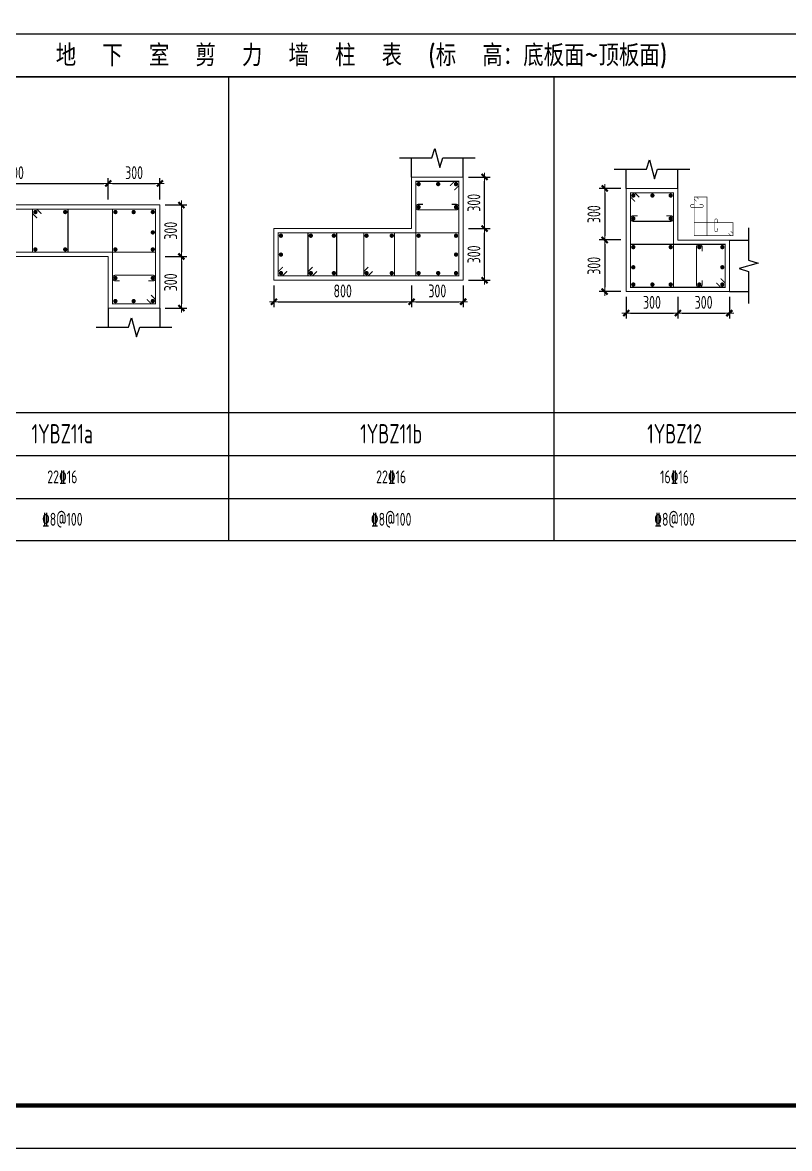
# Model space of a CAD drawing. Extents: x 292423 to 376523, y 106557 to 361882.
# Drawn here: x 323865 to 341697, y 302482 to 328666 of the extents above; entities that cross this region are included whole.
import ezdxf
from ezdxf.enums import TextEntityAlignment as Align

# ---------------------------------------------------------------- set-up
doc = ezdxf.new("R2010")
doc.units = 0
doc.header["$LTSCALE"] = 1000
doc.layers.get('0').update_dxf_attribs({"linetype": 'CONTINUOUS'})
doc.layers.get('Defpoints').update_dxf_attribs({"linetype": 'CONTINUOUS'})
for name, color, linetype in [('1508', 2, 'CONTINUOUS'), ('TAB', 7, 'CONTINUOUS'), ('THIN', 7, 'CONTINUOUS'), ('tk', 7, 'CONTINUOUS')]:
    doc.layers.add(name, color=color, linetype=linetype)
for name, color, linetype, lineweight in [('REIN', 6, 'CONTINUOUS', 18), ('Z-柱大样外框', 7, 'ByLayer', 18), ('Z-详图标注', 3, 'CONTINUOUS', 18)]:
    doc.layers.add(name, color=color, linetype=linetype, lineweight=lineweight)
doc.styles.get("Standard").update_dxf_attribs({"font": 'tssdeng.shx', "width": 0.7, "bigfont": 'tssdchn.shx'})
doc.styles.add('TCCAD_Dimension', font='Tssdeng.shx', dxfattribs={"width": 0.7, "bigfont": 'tssdchn.shx'})
doc.dimstyles.new('TCCAD_25_100', dxfattribs={"dimtxt": 300, "dimasz": 100, "dimexe": 125, "dimexo": 125, "dimgap": 100, "dimtad": 1, "dimdec": 0, "dimlfac": 0.25, "dimzin": 0, "dimdsep": 46, "dimtxsty": 'TCCAD_Dimension', "dimblk": '_TCDBK25_100', "dimcen": 0, "dimclrt": 7, "dimadec": 0, "dimazin": 0, "dimtfac": 1, "dimtdec": 0, "dimtix": 1, "dimtmove": 2, "dimatfit": 3, "dimfxl": 1, "dimtolj": 1, "dimtzin": 0, "dimarcsym": 0})

# ---------------------------------------------------------------- blocks, each defined once
blk = doc.blocks.new('A1tk')
at = {"layer": 'tk', "color": 5}
blk.add_lwpolyline([(0, 0), (0, 59400), (84100, 59400), (84100, 0)], close=True, dxfattribs=at)
at = {"layer": 'tk', "const_width": 100}
blk.add_lwpolyline([(2500, 1000), (83100, 1000), (83100, 58400), (2500, 58400)], close=True, dxfattribs=at)
blk = doc.blocks.new('_TCDBK25_100')
blk.add_line((-1, 0), (1, 0))
at = {"const_width": 0.5}
blk.add_lwpolyline([(-0.7, -0.7), (0.7, 0.7)], dxfattribs=at)
blk = doc.blocks.new('*D623')
at = {"layer": 'Defpoints', "color": 0}
for p in [(337900, 324809), (337400, 323609), (337900, 323609)]:
    blk.add_point(p, dxfattribs=at)
at = {"layer": 'Z-详图标注', "color": 0, "lineweight": -2}
for p, q in [((337775, 324809), (337275, 324809)), ((337400, 324709), (337400, 323709)), ((337775, 323609), (337275, 323609))]:
    blk.add_line(p, q, dxfattribs=at)
at = {"layer": 'Z-详图标注', "color": 0, "lineweight": -2, "xscale": 100, "yscale": 100, "zscale": 100}
for p, rotation in [((337400, 324809), 90), ((337400, 323609), 270)]:
    blk.add_blockref('_TCDBK25_100', p, dxfattribs=dict(at, rotation=rotation))
at = {"layer": 'Z-详图标注', "color": 7, "insert": (337150, 324209), "char_height": 300, "attachment_point": 5, "rotation": 90, "style": 'TCCAD_Dimension'}
blk.add_mtext('\\A1;300', dxfattribs=at)
blk = doc.blocks.new('*D624')
at = {"layer": 'Defpoints', "color": 0}
for p in [(337900, 323609), (337400, 322409), (337900, 322409)]:
    blk.add_point(p, dxfattribs=at)
at = {"layer": 'Z-详图标注', "color": 0, "lineweight": -2}
for p, q in [((337775, 323609), (337275, 323609)), ((337400, 323509), (337400, 322509)), ((337775, 322409), (337275, 322409))]:
    blk.add_line(p, q, dxfattribs=at)
at = {"layer": 'Z-详图标注', "color": 0, "lineweight": -2, "xscale": 100, "yscale": 100, "zscale": 100}
for p, rotation in [((337400, 323609), 90), ((337400, 322409), 270)]:
    blk.add_blockref('_TCDBK25_100', p, dxfattribs=dict(at, rotation=rotation))
at = {"layer": 'Z-详图标注', "color": 7, "insert": (337150, 323009), "char_height": 300, "attachment_point": 5, "rotation": 90, "style": 'TCCAD_Dimension'}
blk.add_mtext('\\A1;300', dxfattribs=at)
blk = doc.blocks.new('*D625')
at = {"layer": 'Defpoints', "color": 0}
for p in [(337900, 322409), (339100, 322409), (339100, 321909)]:
    blk.add_point(p, dxfattribs=at)
at = {"layer": 'Z-详图标注', "color": 0, "lineweight": -2}
for p, q in [((337900, 322284), (337900, 321784)), ((339100, 322284), (339100, 321784)), ((338000, 321909), (339000, 321909))]:
    blk.add_line(p, q, dxfattribs=at)
at = {"layer": 'Z-详图标注', "color": 0, "lineweight": -2, "xscale": 100, "yscale": 100, "zscale": 100, "rotation": 180}
blk.add_blockref('_TCDBK25_100', (337900, 321909), dxfattribs=at)
at = {"layer": 'Z-详图标注', "color": 0, "lineweight": -2, "xscale": 100, "yscale": 100, "zscale": 100}
blk.add_blockref('_TCDBK25_100', (339100, 321909), dxfattribs=at)
at = {"layer": 'Z-详图标注', "color": 7, "insert": (338500, 322159), "char_height": 300, "attachment_point": 5, "style": 'TCCAD_Dimension'}
blk.add_mtext('\\A1;300', dxfattribs=at)
blk = doc.blocks.new('*D626')
at = {"layer": 'Defpoints', "color": 0}
for p in [(339100, 322409), (340300, 322409), (340300, 321909)]:
    blk.add_point(p, dxfattribs=at)
at = {"layer": 'Z-详图标注', "color": 0, "lineweight": -2}
for p, q in [((339100, 322284), (339100, 321784)), ((340300, 322284), (340300, 321784)), ((339200, 321909), (340200, 321909))]:
    blk.add_line(p, q, dxfattribs=at)
at = {"layer": 'Z-详图标注', "color": 0, "lineweight": -2, "xscale": 100, "yscale": 100, "zscale": 100, "rotation": 180}
blk.add_blockref('_TCDBK25_100', (339100, 321909), dxfattribs=at)
at = {"layer": 'Z-详图标注', "color": 0, "lineweight": -2, "xscale": 100, "yscale": 100, "zscale": 100}
blk.add_blockref('_TCDBK25_100', (340300, 321909), dxfattribs=at)
at = {"layer": 'Z-详图标注', "color": 7, "insert": (339700, 322159), "char_height": 300, "attachment_point": 5, "style": 'TCCAD_Dimension'}
blk.add_mtext('\\A1;300', dxfattribs=at)
blk = doc.blocks.new('*D636')
at = {"layer": 'Defpoints', "color": 0}
for p in [(325859, 324924), (321459, 324424), (325859, 324424)]:
    blk.add_point(p, dxfattribs=at)
at = {"layer": 'Z-详图标注', "color": 0, "lineweight": -2}
for p, q in [((321459, 324549), (321459, 325049)), ((325859, 324549), (325859, 325049)), ((321559, 324924), (325759, 324924))]:
    blk.add_line(p, q, dxfattribs=at)
at = {"layer": 'Z-详图标注', "color": 0, "lineweight": -2, "xscale": 100, "yscale": 100, "zscale": 100, "rotation": 180}
blk.add_blockref('_TCDBK25_100', (321459, 324924), dxfattribs=at)
at = {"layer": 'Z-详图标注', "color": 0, "lineweight": -2, "xscale": 100, "yscale": 100, "zscale": 100}
blk.add_blockref('_TCDBK25_100', (325859, 324924), dxfattribs=at)
at = {"layer": 'Z-详图标注', "color": 7, "insert": (323659, 325174), "char_height": 300, "attachment_point": 5, "style": 'TCCAD_Dimension'}
blk.add_mtext('\\A1;1100', dxfattribs=at)
blk = doc.blocks.new('*D637')
at = {"layer": 'Defpoints', "color": 0}
for p in [(327059, 324924), (325859, 324424), (327059, 324424)]:
    blk.add_point(p, dxfattribs=at)
at = {"layer": 'Z-详图标注', "color": 0, "lineweight": -2}
for p, q in [((325859, 324549), (325859, 325049)), ((327059, 324549), (327059, 325049)), ((325959, 324924), (326959, 324924))]:
    blk.add_line(p, q, dxfattribs=at)
at = {"layer": 'Z-详图标注', "color": 0, "lineweight": -2, "xscale": 100, "yscale": 100, "zscale": 100, "rotation": 180}
blk.add_blockref('_TCDBK25_100', (325859, 324924), dxfattribs=at)
at = {"layer": 'Z-详图标注', "color": 0, "lineweight": -2, "xscale": 100, "yscale": 100, "zscale": 100}
blk.add_blockref('_TCDBK25_100', (327059, 324924), dxfattribs=at)
at = {"layer": 'Z-详图标注', "color": 7, "insert": (326459, 325174), "char_height": 300, "attachment_point": 5, "style": 'TCCAD_Dimension'}
blk.add_mtext('\\A1;300', dxfattribs=at)
blk = doc.blocks.new('*D638')
at = {"layer": 'Defpoints', "color": 0}
for p in [(327059, 324424), (327059, 323224), (327559, 323224)]:
    blk.add_point(p, dxfattribs=at)
at = {"layer": 'Z-详图标注', "color": 0, "lineweight": -2}
for p, q in [((327184, 324424), (327684, 324424)), ((327559, 324324), (327559, 323324)), ((327184, 323224), (327684, 323224))]:
    blk.add_line(p, q, dxfattribs=at)
at = {"layer": 'Z-详图标注', "color": 0, "lineweight": -2, "xscale": 100, "yscale": 100, "zscale": 100}
for p, rotation in [((327559, 324424), 90), ((327559, 323224), 270)]:
    blk.add_blockref('_TCDBK25_100', p, dxfattribs=dict(at, rotation=rotation))
at = {"layer": 'Z-详图标注', "color": 7, "insert": (327309, 323824), "char_height": 300, "attachment_point": 5, "rotation": 90, "style": 'TCCAD_Dimension'}
blk.add_mtext('\\A1;300', dxfattribs=at)
blk = doc.blocks.new('*D639')
at = {"layer": 'Defpoints', "color": 0}
for p in [(327059, 323224), (327059, 322024), (327559, 322024)]:
    blk.add_point(p, dxfattribs=at)
at = {"layer": 'Z-详图标注', "color": 0, "lineweight": -2}
for p, q in [((327184, 323224), (327684, 323224)), ((327559, 323124), (327559, 322124)), ((327184, 322024), (327684, 322024))]:
    blk.add_line(p, q, dxfattribs=at)
at = {"layer": 'Z-详图标注', "color": 0, "lineweight": -2, "xscale": 100, "yscale": 100, "zscale": 100}
for p, rotation in [((327559, 323224), 90), ((327559, 322024), 270)]:
    blk.add_blockref('_TCDBK25_100', p, dxfattribs=dict(at, rotation=rotation))
at = {"layer": 'Z-详图标注', "color": 7, "insert": (327309, 322624), "char_height": 300, "attachment_point": 5, "rotation": 90, "style": 'TCCAD_Dimension'}
blk.add_mtext('\\A1;300', dxfattribs=at)
blk = doc.blocks.new('*D652')
at = {"layer": 'Defpoints', "color": 0}
for p in [(329709, 322674), (332909, 322674), (332909, 322174)]:
    blk.add_point(p, dxfattribs=at)
at = {"layer": 'Z-详图标注', "color": 0, "lineweight": -2}
for p, q in [((329709, 322549), (329709, 322049)), ((332909, 322549), (332909, 322049)), ((329809, 322174), (332809, 322174))]:
    blk.add_line(p, q, dxfattribs=at)
at = {"layer": 'Z-详图标注', "color": 0, "lineweight": -2, "xscale": 100, "yscale": 100, "zscale": 100, "rotation": 180}
blk.add_blockref('_TCDBK25_100', (329709, 322174), dxfattribs=at)
at = {"layer": 'Z-详图标注', "color": 0, "lineweight": -2, "xscale": 100, "yscale": 100, "zscale": 100}
blk.add_blockref('_TCDBK25_100', (332909, 322174), dxfattribs=at)
at = {"layer": 'Z-详图标注', "color": 7, "insert": (331309, 322424), "char_height": 300, "attachment_point": 5, "style": 'TCCAD_Dimension'}
blk.add_mtext('\\A1;800', dxfattribs=at)
blk = doc.blocks.new('*D653')
at = {"layer": 'Defpoints', "color": 0}
for p in [(332909, 322674), (334109, 322674), (334109, 322174)]:
    blk.add_point(p, dxfattribs=at)
at = {"layer": 'Z-详图标注', "color": 0, "lineweight": -2}
for p, q in [((332909, 322549), (332909, 322049)), ((334109, 322549), (334109, 322049)), ((333009, 322174), (334009, 322174))]:
    blk.add_line(p, q, dxfattribs=at)
at = {"layer": 'Z-详图标注', "color": 0, "lineweight": -2, "xscale": 100, "yscale": 100, "zscale": 100, "rotation": 180}
blk.add_blockref('_TCDBK25_100', (332909, 322174), dxfattribs=at)
at = {"layer": 'Z-详图标注', "color": 0, "lineweight": -2, "xscale": 100, "yscale": 100, "zscale": 100}
blk.add_blockref('_TCDBK25_100', (334109, 322174), dxfattribs=at)
at = {"layer": 'Z-详图标注', "color": 7, "insert": (333509, 322424), "char_height": 300, "attachment_point": 5, "style": 'TCCAD_Dimension'}
blk.add_mtext('\\A1;300', dxfattribs=at)
blk = doc.blocks.new('*D654')
at = {"layer": 'Defpoints', "color": 0}
for p in [(334109, 323874), (334609, 323874), (334109, 322674)]:
    blk.add_point(p, dxfattribs=at)
at = {"layer": 'Z-详图标注', "color": 0, "lineweight": -2}
for p, q in [((334234, 323874), (334734, 323874)), ((334609, 322774), (334609, 323774)), ((334234, 322674), (334734, 322674))]:
    blk.add_line(p, q, dxfattribs=at)
at = {"layer": 'Z-详图标注', "color": 0, "lineweight": -2, "xscale": 100, "yscale": 100, "zscale": 100}
for p, rotation in [((334609, 323874), 90), ((334609, 322674), 270)]:
    blk.add_blockref('_TCDBK25_100', p, dxfattribs=dict(at, rotation=rotation))
at = {"layer": 'Z-详图标注', "color": 7, "insert": (334359, 323274), "char_height": 300, "attachment_point": 5, "rotation": 90, "style": 'TCCAD_Dimension'}
blk.add_mtext('\\A1;300', dxfattribs=at)
blk = doc.blocks.new('*D655')
at = {"layer": 'Defpoints', "color": 0}
for p in [(334109, 325074), (334609, 325074), (334109, 323874)]:
    blk.add_point(p, dxfattribs=at)
at = {"layer": 'Z-详图标注', "color": 0, "lineweight": -2}
for p, q in [((334234, 325074), (334734, 325074)), ((334609, 323974), (334609, 324974)), ((334234, 323874), (334734, 323874))]:
    blk.add_line(p, q, dxfattribs=at)
at = {"layer": 'Z-详图标注', "color": 0, "lineweight": -2, "xscale": 100, "yscale": 100, "zscale": 100}
for p, rotation in [((334609, 325074), 90), ((334609, 323874), 270)]:
    blk.add_blockref('_TCDBK25_100', p, dxfattribs=dict(at, rotation=rotation))
at = {"layer": 'Z-详图标注', "color": 7, "insert": (334359, 324474), "char_height": 300, "attachment_point": 5, "rotation": 90, "style": 'TCCAD_Dimension'}
blk.add_mtext('\\A1;300', dxfattribs=at)

msp = doc.modelspace()

# ---------------------------------------------------------------- linework, layer by layer
at = {"layer": 'REIN', "color": 210}
for points, const_width in [([(333802.7, 324867.5), (333908.7, 324973.6), (334008.7, 324973.6), (334008.7, 322773.6), (333008.7, 322773.6), (333008.7, 324973.6), (334008.7, 324973.6), (334008.7, 324873.6), (333902.7, 324767.5)], 25), ([(338106.3, 324502.5), (338000.2, 324608.6), (338000.2, 324708.6), (339000.2, 324708.6), (339000.2, 322508.6), (338000.2, 322508.6), (338000.2, 324708.6), (338100.2, 324708.6), (338206.3, 324602.5)], 25), ([(339534.3, 324508), (339481.2, 324561.1), (339481.2, 324611.1), (339781.2, 324611.1), (339781.2, 323711.1), (339481.2, 323711.1), (339481.2, 324611.1), (339531.2, 324611.1), (339584.3, 324558)], 12.5), ([(321764.9, 324217.9), (321658.8, 324324), (321558.8, 324324), (321558.8, 323324), (326958.8, 323324), (326958.8, 324324), (321558.8, 324324), (321558.8, 324224), (321664.9, 324117.9)], 25), ([(326752.7, 322230.1), (326858.8, 322124), (326958.8, 322124), (326958.8, 324324), (325958.8, 324324), (325958.8, 322124), (326958.8, 322124), (326958.8, 322224), (326852.7, 322330.1)], 25), ([(340328.2, 323814.1), (340381.2, 323761.1), (340381.2, 323711.1), (339481.2, 323711.1), (339481.2, 324011.1), (340381.2, 324011.1), (340381.2, 323711.1), (340331.2, 323711.1), (340278.2, 323764.1)], 12.5), ([(330014.8, 322879.7), (329908.7, 322773.6), (329808.7, 322773.6), (329808.7, 323773.6), (334008.7, 323773.6), (334008.7, 322773.6), (329808.7, 322773.6), (329808.7, 322873.6), (329914.8, 322979.7)], 25), ([(340094.1, 322714.6), (340200.2, 322608.6), (340200.2, 322508.6), (338000.2, 322508.6), (338000.2, 323508.6), (340200.2, 323508.6), (340200.2, 322508.6), (340100.2, 322508.6), (339994.1, 322614.6)], 25)]:
    msp.add_lwpolyline(points, dxfattribs=dict(at, const_width=const_width))
at = {"layer": 'REIN', "color": 6, "const_width": 50}
for points in [[(333048.7, 324908.6, 1), (333098.7, 324908.6, 1)], [(333504, 324908.6, 1), (333554, 324908.6, 1)], [(333918.7, 324908.6, 1), (333968.7, 324908.6, 1)], [(338040.2, 324643.6, 1), (338090.2, 324643.6, 1)], [(338484.9, 324643.6, 1), (338534.9, 324643.6, 1)], [(338910.2, 324643.6, 1), (338960.2, 324643.6, 1)], [(333048.7, 324373.6, 1), (333098.7, 324373.6, 1)], [(333918.7, 324373.6, 1), (333968.7, 324373.6, 1)], [(324138.7, 324259, -1), (324188.7, 324259, -1)], [(324832.7, 324259, -1), (324882.7, 324259, -1)], [(325998.8, 324259, -1), (326048.8, 324259, -1)], [(326423.7, 324259, -1), (326473.7, 324259, -1)], [(326868.8, 324259, -1), (326918.8, 324259, -1)], [(338040.2, 324108.6, 1), (338090.2, 324108.6, 1)], [(338910.2, 324108.6, 1), (338960.2, 324108.6, 1)], [(326868.8, 323785.2, -1), (326918.8, 323785.2, -1)], [(329848.7, 323708.6, 1), (329898.7, 323708.6, 1)], [(330542.7, 323708.6, 1), (330592.7, 323708.6, 1)], [(331079.1, 323708.6, 1), (331129.1, 323708.6, 1)], [(331838.2, 323708.6, 1), (331888.2, 323708.6, 1)], [(332424.7, 323708.6, 1), (332474.7, 323708.6, 1)], [(333048.7, 323708.6, 1), (333098.7, 323708.6, 1)], [(333918.7, 323708.6, 1), (333968.7, 323708.6, 1)], [(324138.7, 323389, -1), (324188.7, 323389, -1)], [(324832.7, 323389, -1), (324882.7, 323389, -1)], [(325998.8, 323389, -1), (326048.8, 323389, -1)], [(326868.8, 323389, -1), (326918.8, 323389, -1)], [(338040.2, 323443.6, 1), (338090.2, 323443.6, 1)], [(338910.2, 323443.6, 1), (338960.2, 323443.6, 1)], [(339575.2, 323443.6, 1), (339625.2, 323443.6, 1)], [(340110.2, 323443.6, 1), (340160.2, 323443.6, 1)], [(329848.7, 323269.1, 1), (329898.7, 323269.1, 1)], [(333918.7, 323269.1, 1), (333968.7, 323269.1, 1)], [(329848.7, 322838.6, 1), (329898.7, 322838.6, 1)], [(330542.7, 322838.6, 1), (330592.7, 322838.6, 1)], [(331079.1, 322838.6, 1), (331129.1, 322838.6, 1)], [(331838.2, 322838.6, 1), (331888.2, 322838.6, 1)], [(332424.7, 322838.6, 1), (332474.7, 322838.6, 1)], [(333048.7, 322838.6, 1), (333098.7, 322838.6, 1)], [(333504, 322838.6, 1), (333554, 322838.6, 1)], [(333918.7, 322838.6, 1), (333968.7, 322838.6, 1)], [(338040.2, 322974.6, 1), (338090.2, 322974.6, 1)], [(340110.2, 322974.6, 1), (340160.2, 322974.6, 1)], [(325998.8, 322724, -1), (326048.8, 322724, -1)], [(326868.8, 322724, -1), (326918.8, 322724, -1)], [(338040.2, 322573.6, 1), (338090.2, 322573.6, 1)], [(338484.9, 322573.6, 1), (338534.9, 322573.6, 1)], [(338910.2, 322573.6, 1), (338960.2, 322573.6, 1)], [(339575.2, 322573.6, 1), (339625.2, 322573.6, 1)], [(340110.2, 322573.6, 1), (340160.2, 322573.6, 1)], [(325998.8, 322189, -1), (326048.8, 322189, -1)], [(326423.7, 322189, -1), (326473.7, 322189, -1)], [(326868.8, 322189, -1), (326918.8, 322189, -1)]]:
    msp.add_lwpolyline(points, format="xyb", close=True, dxfattribs=at)
at = {"layer": 'REIN', "color": 6}
for points, const_width in [([(333843.7, 324438.6), (333943.7, 324438.6, -1), (333943.7, 324308.6), (333073.7, 324308.6, -1), (333073.7, 324438.6), (333173.7, 324438.6)], 25), ([(339609.6, 324432.7), (339659.6, 324432.7, -1), (339659.6, 324367.7), (339424.6, 324367.7, -1), (339424.6, 324432.7), (339474.6, 324432.7)], 12.5), ([(338835.2, 324173.6), (338935.2, 324173.6, -1), (338935.2, 324043.6), (338065.2, 324043.6, -1), (338065.2, 324173.6), (338165.2, 324173.6)], 25), ([(340024.6, 323882.7), (340024.6, 323832.7, -1), (339959.6, 323832.7), (339959.6, 324067.7, -1), (340024.6, 324067.7), (340024.6, 324017.7)], 12.5), ([(339665.2, 322673.6), (339665.2, 322573.6, -1), (339535.2, 322573.6), (339535.2, 323443.6, -1), (339665.2, 323443.6), (339665.2, 323343.6)], 25), ([(326793.8, 322659), (326893.8, 322659, 1), (326893.8, 322789), (326023.8, 322789, 1), (326023.8, 322659), (326123.8, 322659)], 25)]:
    msp.add_lwpolyline(points, format="xyb", dxfattribs=dict(at, const_width=const_width))
at = {"layer": 'REIN', "color": 6, "const_width": 25}
for points in [[(324304.8, 324217.9), (324198.7, 324324), (324098.7, 324324), (324098.7, 323324), (324922.7, 323324), (324922.7, 324324), (324098.7, 324324), (324098.7, 324224), (324204.8, 324117.9)], [(330708.8, 322879.7), (330602.7, 322773.6), (330502.7, 322773.6), (330502.7, 323773.6), (331169.1, 323773.6), (331169.1, 322773.6), (330502.7, 322773.6), (330502.7, 322873.6), (330608.8, 322979.7)], [(332004.2, 322879.7), (331898.2, 322773.6), (331798.2, 322773.6), (331798.2, 323773.6), (332514.7, 323773.6), (332514.7, 322773.6), (331798.2, 322773.6), (331798.2, 322873.6), (331904.2, 322979.7)]]:
    msp.add_lwpolyline(points, dxfattribs=at)
at = {"layer": 'TAB'}
for p, q in [((295391.9, 328400.5), (368105.7, 328400.5)), ((295391.9, 327400.5), (353995.8, 327400.5)), ((295391.9, 327400.5), (353995.8, 327400.5)), ((368105.7, 327400.5), (295391.9, 327400.5)), ((328654, 327400.5), (328654, 316622.6)), ((336217, 327400.5), (336217, 316622.6)), ((295391.9, 319594.6), (368105.7, 319594.6)), ((297191.9, 319594.6), (340931.5, 319594.6)), ((295391.9, 318594.6), (353995.8, 318594.6)), ((295391.9, 318594.6), (353995.8, 318594.6)), ((295391.9, 317594.6), (353995.8, 317594.6)), ((295391.9, 316622.6), (353995.8, 316622.6)), ((295391.9, 316622.6), (353995.8, 316622.6)), ((295391.9, 316622.6), (368105.7, 316622.6))]:
    msp.add_line(p, q, dxfattribs=at)
at = {"layer": 'THIN'}
for p, q in [((332908.7, 325073.6), (332908.7, 325518.2)), ((334108.7, 325073.6), (334108.7, 325518.2)), ((337900.2, 324808.6), (337900.2, 325253.2)), ((339100.2, 324808.6), (339100.2, 325253.2)), ((340300.2, 323608.6), (340744.8, 323608.6)), ((340300.2, 322408.6), (340744.8, 322408.6)), ((325858.8, 322024), (325858.8, 321579.4)), ((327058.8, 322024), (327058.8, 321579.4))]:
    msp.add_line(p, q, dxfattribs=at)
for points in [[(332628.7, 325518.2), (333378.7, 325518.2), (333448.7, 325738.2), (333568.7, 325298.2), (333638.7, 325518.2), (334388.7, 325518.2)], [(337620.2, 325253.2), (338370.2, 325253.2), (338440.2, 325473.2), (338560.2, 325033.2), (338630.2, 325253.2), (339380.2, 325253.2)], [(340744.8, 323888.6), (340744.8, 323138.6), (340964.8, 323068.6), (340524.8, 322948.6), (340744.8, 322878.6), (340744.8, 322128.6)], [(325578.8, 321579.4), (326328.8, 321579.4), (326398.8, 321799.4), (326518.8, 321359.4), (326588.8, 321579.4), (327338.8, 321579.4)]]:
    msp.add_lwpolyline(points, dxfattribs=at)
at = {"layer": 'Z-柱大样外框'}
for points in [[(329708.7, 323873.6), (329708.7, 322673.6), (334108.7, 322673.6), (334108.7, 325073.6), (332908.7, 325073.6), (332908.7, 323873.6), (329708.7, 323873.6)], [(337900.2, 324808.6), (337900.2, 322408.6), (340300.2, 322408.6), (340300.2, 323608.6), (339100.2, 323608.6), (339100.2, 324808.6), (337900.2, 324808.6)], [(321458.8, 323224), (321458.8, 324424), (327058.8, 324424), (327058.8, 322024), (325858.8, 322024), (325858.8, 323224), (321458.8, 323224)]]:
    msp.add_lwpolyline(points, close=True, dxfattribs=at)

# ---------------------------------------------------------------- block references
at = {"layer": '1508'}
msp.add_blockref('A1tk', (292422.6, 302482.4), dxfattribs=at)

# ---------------------------------------------------------------- texts
at = {"layer": 'TAB'}
msp.add_text('地  下  室  剪  力  墙  柱  表  (标  高：底板面~顶板面)', height=500, dxfattribs=at).set_placement((331748.8, 327900.5), align=Align.MIDDLE_CENTER)
at = {"layer": 'TAB', "width": 0.7}
for s, height, p in [('1YBZ11a', 450, (324790, 319103.3)), ('1YBZ11b', 450, (332435.5, 319103.3)), ('1YBZ12', 450, (339024.2, 319103.3)), ('22%%13216', 300, (324790, 318100.4)), ('22%%13216', 300, (332435.5, 318100.4)), ('16%%13216', 300, (339024.2, 318100.4)), ('%%1328@100', 300, (324790, 317114.4)), ('%%1328@100', 300, (332435.5, 317114.4)), ('%%1328@100', 300, (339024.2, 317114.4))]:
    msp.add_text(s, height=height, dxfattribs=at).set_placement(p, align=Align.MIDDLE_CENTER)

# ---------------------------------------------------------------- dimensions: what is measured, and where the dimension line sits
at = {"layer": 'Z-详图标注'}
for base, p1, p2, picture, middle in [((325858.8, 324924), (321458.8, 324424), (325858.8, 324424), '*D636', (323658.8, 325174)), ((327058.8, 324924), (325858.8, 324424), (327058.8, 324424), '*D637', (326458.8, 325174)), ((332908.7, 322173.6), (329708.7, 322673.6), (332908.7, 322673.6), '*D652', (331308.7, 322423.6)), ((334108.7, 322173.6), (332908.7, 322673.6), (334108.7, 322673.6), '*D653', (333508.7, 322423.6)), ((339100.2, 321908.6), (337900.2, 322408.6), (339100.2, 322408.6), '*D625', (338500.2, 322158.6)), ((340300.2, 321908.6), (339100.2, 322408.6), (340300.2, 322408.6), '*D626', (339700.2, 322158.6))]:
    dim = msp.add_linear_dim(base=base, p1=p1, p2=p2, dimstyle='TCCAD_25_100', dxfattribs=at)
    dim.commit()
    dim.dimension.update_dxf_attribs({"geometry": picture, "text_midpoint": middle})
for base, p1, p2, angle, picture, middle in [((334608.7, 325073.6), (334108.7, 323873.6), (334108.7, 325073.6), 90, '*D655', (334358.7, 324473.6)), ((337400.2, 323608.6), (337900.2, 324808.6), (337900.2, 323608.6), 270, '*D623', (337150.2, 324208.6)), ((327558.8, 323224), (327058.8, 324424), (327058.8, 323224), 270, '*D638', (327308.8, 323824)), ((334608.7, 323873.6), (334108.7, 322673.6), (334108.7, 323873.6), 90, '*D654', (334358.7, 323273.6)), ((337400.2, 322408.6), (337900.2, 323608.6), (337900.2, 322408.6), 270, '*D624', (337150.2, 323008.6)), ((327558.8, 322024), (327058.8, 323224), (327058.8, 322024), 270, '*D639', (327308.8, 322624))]:
    dim = msp.add_linear_dim(base=base, p1=p1, p2=p2, angle=angle, dimstyle='TCCAD_25_100', dxfattribs=at)
    dim.commit()
    dim.dimension.update_dxf_attribs({"geometry": picture, "text_midpoint": middle})

doc.saveas('drawing.dxf')
